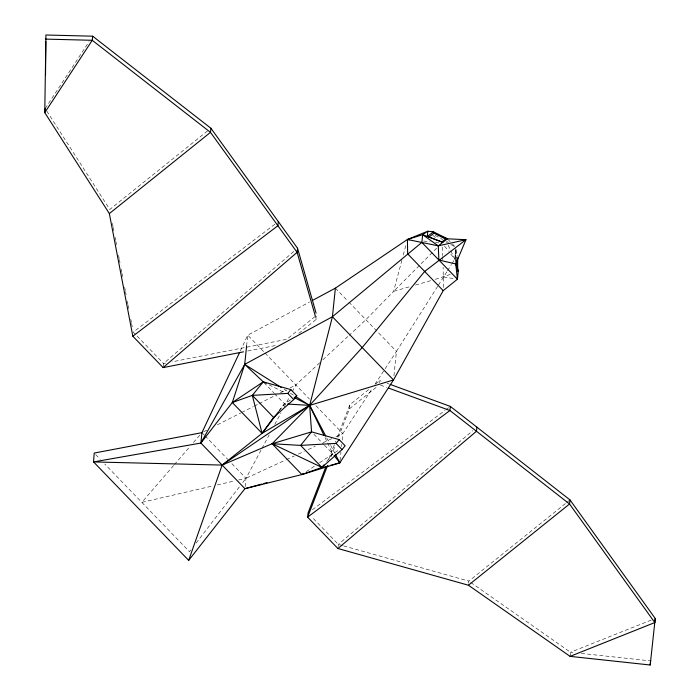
<?xml version="1.0" encoding="UTF-8"?>
<svg xmlns="http://www.w3.org/2000/svg" width="700" height="700" viewBox="0 0 700 700"><rect width="100%" height="100%" fill="white"/><g stroke="black" fill="none" stroke-linecap="round" stroke-linejoin="round"><path stroke-width="0.53" stroke-dasharray="3.5 2.62" d="M455.936 260.024L455.341 249.069M455.752 262.92L455.805 250.6M443.301 287.481L443.152 267.348M455.718 248.579L454.781 259.227L455.411 261.126M163.249 366.581L163.564 363.501L294.236 251.09M246.61 345.966L247.73 335.142L309.374 302.094M245.149 486.588L246.006 478.275L261.433 449.418M298.795 333.401L316.269 319.375L316.584 316.295M340.043 460.661L340.944 451.999M341.495 446.582L341.723 444.421M342.169 440.09L342.842 433.589L372.627 387.914M338.511 437.141L349.466 408.783L349.895 404.679L369.854 388.649M338.135 546.464L338.345 544.407L472.727 430.684M379.627 382.681L379.838 380.625L381.885 381.377M393.942 375.725L396.463 351.374L437.789 286.134M468.624 583.179L468.843 581.122L565.722 503.317M570.089 656.372L570.517 652.26L470.627 582.374M401.887 260.234L393.601 291.358L365.89 319.725L349.178 335.3M403.27 255.045L406.035 244.676M328.764 459.358L335.808 441.131M337.374 437.08L349.895 404.679M331.082 456.383L335.387 445.244M240.328 350.901L247.73 335.142L264.276 352.275M261.949 448.455L269.141 434.989M274.794 424.41L280.963 412.869M284.051 407.094L289.188 397.477M292.276 391.711L295.873 384.974L319.743 362.731M438.375 285.215L446.959 271.626M447.519 270.743L451.43 264.539M451.99 263.655L454.781 259.227L457.695 256.918M375.016 384.256L384.545 369.644M385.14 368.725L396.463 351.374L348.775 302.015M45.203 108.535L89.11 41.615M279.239 410.804L284.515 403.865L291.533 399.236M190.794 549.938L189.464 551.67L104.781 464.021M196.114 543.034L240.021 486.045M242.681 482.589L246.006 478.275L285.53 460.031M279.046 410.629L284.515 403.865L286.615 403.996M326.681 461.492L332.832 453.88L339.85 449.251M173.653 465.465L141.829 502.364L213.054 485.896M174.361 464.642L189.919 446.6M193.463 442.505L199.824 435.12M436.608 248.22L393.601 291.358L410.27 286.554M322.928 359.765L348.381 336.035M207.506 130.979L109.769 209.475L46.961 111.291M315.026 316.601L286.746 339.316L172.139 361.821M375.681 383.967L379.838 380.625M349.466 408.783L376.924 386.741M566.571 502.635L569.126 500.588M274.838 224.263L133.254 332.124L163.564 363.501L166.784 362.871M312.401 509.758L445.113 410.331M445.988 409.675L448.604 407.715M306.32 471.608L315.158 465.701M319.576 462.744L332.832 453.88L324.494 436.424M455.306 255.973L455.779 255.736L456.094 257.74M206.789 430.203L201.941 432.661L204.225 435.024M217.438 424.795L240.678 413M241.649 412.51L253.269 406.604M254.231 406.114L258.108 404.145M259.079 403.655L275.537 395.299M280.385 392.84L286.195 389.891M290.062 387.922L295.873 384.974M286.519 459.576L294.429 455.927M298.375 454.108L304.308 451.369M308.262 449.549L315.175 446.355M323.076 442.706L331.975 438.602M335.921 436.783L342.842 433.589L315.569 405.361M651.192 620.069L570.517 652.26L574.84 652.733M435.277 279.352L450.424 274.4M415.476 285.058L431.104 280.551M217.306 484.907L234.316 480.979M238.569 479.99L246.006 478.275L230.816 462.543M247.756 350.998L277.751 345.109M423.623 241.054L430.106 241.684M435.505 242.2L438.743 242.515M581.341 653.433L650.615 660.896M443.608 276.946L455.298 278.871M342.554 545.589L338.345 544.407L311.824 516.95M343.613 545.886L468.843 581.122M448.543 242.261L446.495 241.657L454.781 259.227L449.024 251.843M386.995 383.241L389.034 383.994M380.441 385.105L386.566 387.345M269.045 384.79L283.553 392.149M435.234 235.401L442.741 239.575M450.73 244.318L454.965 246.986M284.043 389.217L286.781 390.95M290.439 393.26L294.105 395.57M432.757 235.322L436.118 238.053M448.088 239.514L450.205 241.71M452.314 243.898L455.114 246.794M335.379 288.146L348.031 301.245M265.029 353.054L309.514 399.088M264.005 382.637L273.884 392.858M274.645 393.645L284.515 403.865M313.845 434.219L323.724 444.447M324.476 445.226L332.832 453.88M204.986 435.811L227.78 459.401M95.707 454.624L100.249 459.323M444.544 246.111L448.385 251.029M326.751 437.938L330.269 444.64M330.767 445.594L334.793 453.25M315.368 316.234L316.269 319.375M456.234 249.602L457.485 255.868M455.534 250.057L456.715 255.981M112.429 223.335L113.041 226.537M113.242 227.605L113.855 230.799M115.08 237.204L115.692 240.398M115.894 241.465L116.506 244.668M118.554 255.334L119.166 258.536M119.367 259.595L119.98 262.797M121.205 269.194L121.817 272.396M122.028 273.464L122.64 276.666M124.679 287.332L125.291 290.526M125.492 291.594L126.105 294.796M127.33 301.192L127.942 304.395M128.153 305.463L128.765 308.656M130.804 319.322L131.416 322.525M131.617 323.592L132.23 326.795M442.19 247.091L442.592 255.623M442.645 256.69L442.803 259.884"/><path stroke-width="1.05" d="M456.907 259L456.873 266.096L457.642 267.785L457.686 258.002M316.094 313.171L297.544 248.237L210.91 128.249L92.663 36.19L45.92 35L44.774 112.639L109.349 213.579L132.834 336.227L163.144 367.605L243.477 351.838M45.526 75.014L45.85 41.492M312.261 300.545L335.379 288.146L407.418 239.487L422.66 234.693L442.829 242.322L427.411 236.486L427.726 231.227L433.44 231.805L447.379 238.787L465.972 239.697L455.744 263.953L457.424 279.221L443.205 290.64L393.505 379.96L339.824 462.831L301.901 474.565L244.939 488.67L188.676 560.376L93.564 461.93L94.194 453.058L201.941 432.661L239.4 352.87M45.203 108.535L44.774 112.639L92.243 40.294L92.663 36.19M210.91 128.249L210.481 132.361L297.115 252.35L315.368 316.234M261.8 484.076L244.939 488.67L200.874 443.056L201.941 432.661M246.61 345.966L244.703 364.376L232.312 402.535L200.874 443.056L93.564 461.93L222.145 465.071L272.125 443.739L311.561 431.865L339.159 439.609L345.118 445.777L342.055 449.566L321.895 467.407L301.901 474.565L272.125 443.739L309.654 405.387L362.206 347.559L424.664 271.451L465.972 239.697L438.27 245.858L407.418 239.487L407.645 253.838L443.205 290.64M278.311 221.611L277.891 225.724L132.834 336.227M297.544 248.237L297.115 252.35L163.144 367.605M323.951 464.87L321.895 467.407L272.125 443.739L300.624 445.392L311.561 431.865L309.654 405.387L332.421 316.741L335.379 288.146M200.874 443.056L244.703 364.376L332.421 316.741L421.864 242.419L422.66 234.693L427.726 231.227L407.418 239.487L409.579 239.697M450.354 406.411L449.925 410.515L307.615 517.142L337.925 548.511L468.414 585.226L570.089 656.372L650.195 665L655.226 618.459L569.975 499.905L450.354 406.411L390.058 384.361M476.901 427.158L476.472 431.261L337.925 548.511M569.975 499.905L569.546 504.009L654.798 622.571L570.089 656.372M650.195 665L650.615 660.896M654.798 622.571L655.226 618.459M188.676 560.376L222.145 465.071L262.089 433.352L309.654 405.387L393.505 379.96L332.421 316.741M326.034 466.454L308.035 513.03L307.615 517.142L327.565 465.491M273.578 417.392L262.089 433.352L232.312 402.535L263.244 381.85L290.841 389.602L296.791 395.762L293.729 399.551L273.578 417.392L252.306 395.377L232.312 402.535M278.582 411.67L262.089 433.352L252.306 395.377L263.244 381.85L266.149 383.32M252.306 395.377L287.779 393.391L290.841 389.602M321.895 467.407L300.624 445.392L336.096 443.398L339.159 439.609M109.349 213.579L210.481 132.361L92.243 40.294L45.491 39.104M468.414 585.226L569.546 504.009L449.925 410.515L388.614 388.098M427.411 236.486L433.44 231.805L433.947 233.196L445.664 239.059L447.379 238.787L443.45 237.274M428.89 237.125L433.947 233.196M441.84 242.025L445.664 239.059M421.864 242.419L457.424 279.221L458.22 271.495L455.744 263.953L438.882 260.033L438.27 245.858L447.379 238.787M222.145 465.071L309.654 405.387L325.745 436.021M301.901 474.565L303.669 473.384M295.041 396.918L296.791 395.762M263.909 483.499L267.076 482.641M322.954 467.425L328.221 465.981M330.33 465.412L339.824 462.831L335.291 454.213M287.656 404.058L309.654 405.387L324.03 435.453M294.184 397.539L309.654 405.387L295.934 396.725M281.295 387.485L244.703 364.376L263.244 381.85M422.66 234.693L438.27 245.858M287.779 393.391L293.729 399.551M336.096 443.398L342.055 449.566M334.11 455.508L339.824 462.831M457.363 268.433L458.22 271.495L456.715 261.756"/></g></svg>
